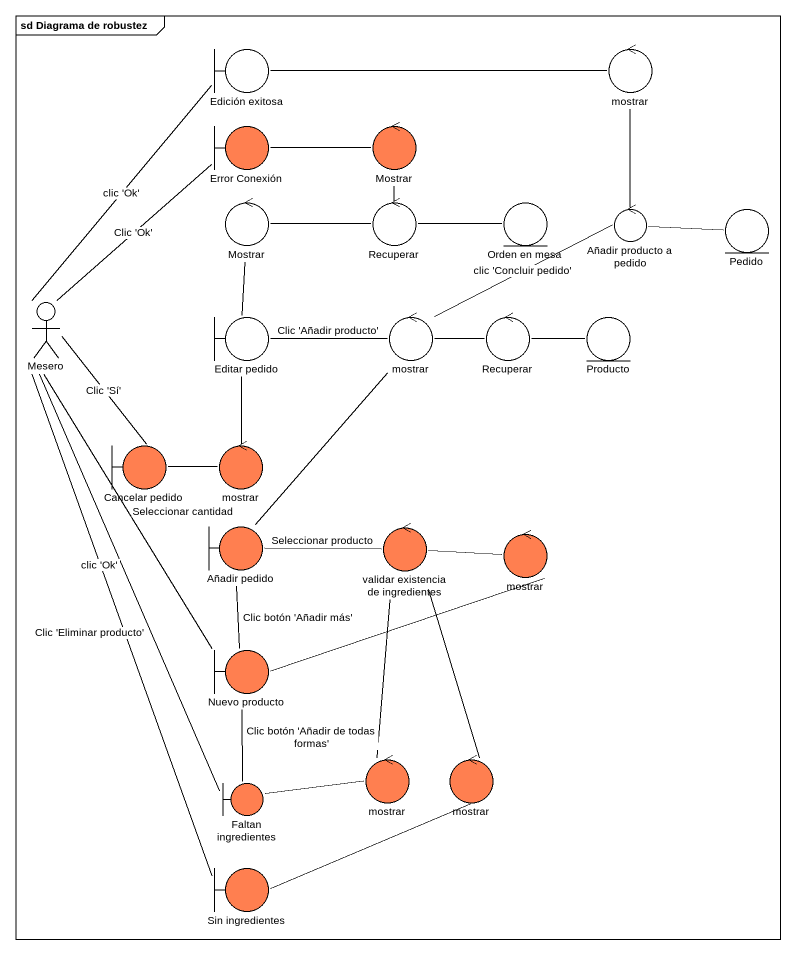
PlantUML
@startuml
mainframe sd Diagrama de robustez
boundary "Edición exitosa" as Edición_exitosa
control mostrar
boundary "Error Conexión" as Error_Conexión #FF7F50
control Mostrar #FF7F50
control "Mostrar" as Mostrar_2
control Recuperar
entity "Orden en mesa" as Orden_en_mesa
control "Añadir producto a pedido" as Añadir_producto_a_pedido
entity Pedido
actor Mesero
boundary "Editar pedido" as Editar_pedido
control "mostrar" as mostrar_2
control "Recuperar" as Recuperar_2
entity Producto
boundary "Cancelar pedido" as Cancelar_pedido #FF7F50
control "mostrar" as mostrar_3 #FF7F50
boundary "Añadir pedido" as Añadir_pedido #FF7F50
control "validar existencia de ingredientes" as validar_existencia_de #FF7F50
control "mostrar" as mostrar_4 #FF7F50
boundary "Nuevo producto" as Nuevo_producto #FF7F50
boundary "Faltan ingredientes" as Faltan_ingredientes #FF7F50
control "mostrar" as mostrar_5 #FF7F50
control "mostrar" as mostrar_6 #FF7F50
boundary "Sin ingredientes" as Sin_ingredientes #FF7F50
mostrar -left- Edición_exitosa
Mostrar -left- Error_Conexión
Recuperar -up- Mostrar
Recuperar -left- Mostrar_2
Orden_en_mesa -left- Recuperar
Añadir_producto_a_pedido -up- mostrar
Añadir_producto_a_pedido -right- Pedido
Mesero -up- Edición_exitosa : clic 'Ok'
Mesero -up- Error_Conexión : Clic 'Ok'
Mesero -- Cancelar_pedido : Clic 'Sí'
Mesero -- Nuevo_producto : Seleccionar cantidad
Mesero -- Sin_ingredientes : clic 'Ok'
Editar_pedido -up- Mostrar_2
Editar_pedido -right- mostrar_2 : Clic 'Añadir producto'
Editar_pedido -- mostrar_3
mostrar_2 -right- Añadir_producto_a_pedido : clic 'Concluir pedido'
mostrar_2 -right- Recuperar_2
mostrar_2 -- Añadir_pedido
Recuperar_2 -right- Producto
mostrar_3 -left- Cancelar_pedido
Añadir_pedido -right- validar_existencia_de : Seleccionar producto
validar_existencia_de -right- mostrar_4
validar_existencia_de -- mostrar_6
mostrar_4 -left- Nuevo_producto
Nuevo_producto -up- Añadir_pedido : Clic botón 'Añadir más'
Nuevo_producto -- Faltan_ingredientes : Clic botón 'Añadir de todas formas'
Faltan_ingredientes -up- Mesero : Clic 'Eliminar producto'
Faltan_ingredientes -right- mostrar_5
mostrar_5 -up- validar_existencia_de
mostrar_6 -left- Sin_ingredientes
@enduml
